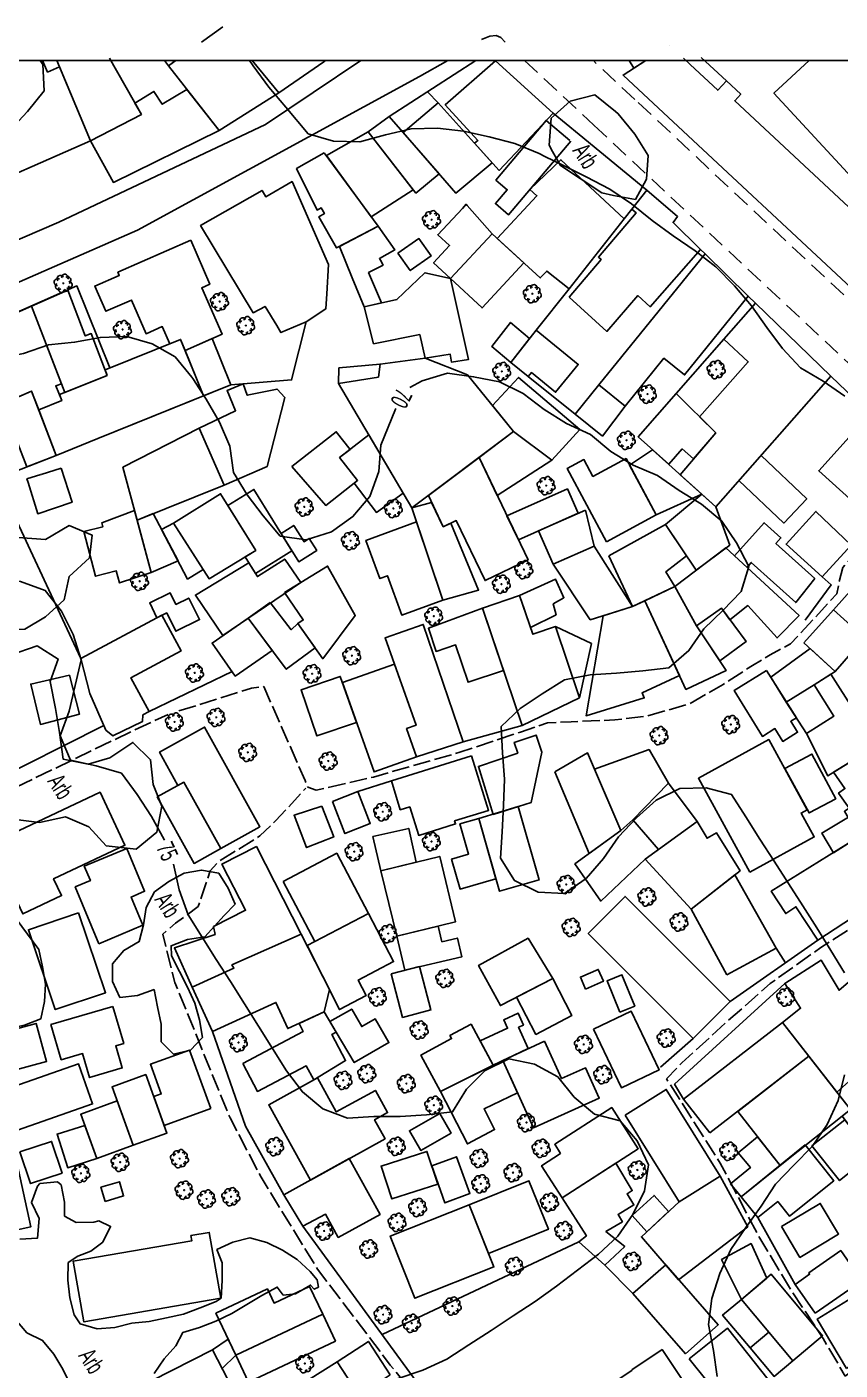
# Model space of a CAD drawing. Header units: millimetres. Extents: x 438774 to 440085, y 7202522 to 7203572.
# Drawn here: x 439236.1 to 439328.7, y 7203408 to 7203560.8 of the extents above; entities that cross this region are included whole.
import ezdxf

# ---------------------------------------------------------------- set-up
doc = ezdxf.new("R2010")
doc.units = ezdxf.units.MM
for name, pattern in [('00', [10, 0, -10]), ('12', [3, 2, -1]), ('17', [2.5, 2, -0.5])]:
    doc.linetypes.add(name, pattern=pattern)
for name, color, linetype in [('0505', 1, 'Continuous'), ('0506', 1, 'Continuous'), ('0611', 30, 'Continuous'), ('0623', 30, 'Continuous'), ('0707', 7, 'Continuous'), ('0801', 10, 'Continuous'), ('0803', 160, 'Continuous'), ('0835', 7, 'Continuous'), ('1005', 3, 'Continuous'), ('1006', 3, 'Continuous'), ('1007', 3, 'Continuous')]:
    doc.layers.add(name, color=color, linetype=linetype)
doc.styles.add('02', font='swissc.ttf')

# ---------------------------------------------------------------- blocks, each defined once
blk = doc.blocks.new('09')
for p, q in [((-0.04, 0.01), (0.04, 0.01)), ((-0.02, 0.03), (0.02, 0.03)), ((0, 0.05), (0, 0.05)), ((-0.04, -0.01), (0.04, -0.01)), ((-0.02, -0.03), (0.02, -0.03))]:
    blk.add_line(p, q)
for points in [[(-0.61, 0.39), (-0.76, 0.34), (-0.88, 0.27), (-0.97, 0.13), (-1, 0), (-0.96, -0.15), (-0.88, -0.26), (-0.83, -0.31), (-0.73, -0.36), (-0.58, -0.38)], [(-0.12, 0.67), (-0.2, 0.77), (-0.32, 0.84), (-0.46, 0.87), (-0.62, 0.83), (-0.74, 0.77), (-0.81, 0.63), (-0.83, 0.49), (-0.83, 0.42), (-0.79, 0.32), (-0.69, 0.22), (-0.62, 0.16)], [(-0.41, 0.6), (-0.39, 0.72), (-0.35, 0.82), (-0.3, 0.88), (-0.18, 0.96), (-0.03, 1), (0.1, 0.96), (0.24, 0.87), (0.31, 0.75), (0.36, 0.62), (0.37, 0.55)], [(0.11, 0.66), (0.19, 0.71), (0.31, 0.78), (0.42, 0.81), (0.49, 0.81), (0.63, 0.78), (0.76, 0.7), (0.82, 0.58), (0.84, 0.41), (0.81, 0.28), (0.75, 0.16), (0.69, 0.06)], [(0.67, -0.42), (0.8, -0.38), (0.91, -0.29), (0.99, -0.14), (1.01, -0.01), (0.95, 0.14), (0.86, 0.24), (0.8, 0.29), (0.7, 0.32), (0.56, 0.34)], [(-0.14, -0.69), (-0.19, -0.75), (-0.3, -0.83), (-0.4, -0.87), (-0.48, -0.87), (-0.61, -0.83), (-0.74, -0.75), (-0.8, -0.63), (-0.83, -0.47), (-0.79, -0.33), (-0.7, -0.18), (-0.64, -0.12)], [(-0.38, -0.63), (-0.34, -0.76), (-0.26, -0.88), (-0.13, -0.97), (0.01, -1.01), (0.15, -0.97), (0.27, -0.88), (0.32, -0.83), (0.36, -0.73), (0.38, -0.57)], [(0.15, -0.7), (0.32, -0.83), (0.46, -0.87), (0.62, -0.85), (0.74, -0.79), (0.83, -0.66), (0.86, -0.52), (0.86, -0.45), (0.83, -0.34), (0.74, -0.24), (0.67, -0.18)]]:
    blk.add_lwpolyline(points)
blk.add_lwpolyline([(0, -0.05), (-0.05, 0), (0, 0.05), (0.05, 0)], close=True)

msp = doc.modelspace()

# ---------------------------------------------------------------- linework, layer by layer
msp.add_lwpolyline([(440081.59, 7203556.96), (438782.49, 7203556.96), (438782.49, 7202523.15), (440081.59, 7202523.15)], close=True)
at = {"layer": '0505', "linetype": 'Continuous', "flags": 128}
for points, elevation in [([(439237.64, 7203556.96), (439237.92, 7203556.51), (439238.07, 7203553.51), (439236.18, 7203551.17), (439234.13, 7203548.99), (439231.91, 7203546.97), (439229.85, 7203544.79), (439228.19, 7203542.29), (439228.09, 7203539.29), (439226.44, 7203536.78), (439223.9, 7203535.18), (439221.32, 7203533.67), (439218.72, 7203532.16), (439215.95, 7203531.01), (439213.2, 7203529.82), (439210.55, 7203528.4), (439207.95, 7203526.91), (439205.36, 7203525.39), (439202.76, 7203523.9), (439200.09, 7203522.54), (439197.48, 7203521.05), (439195.57, 7203518.74)], 70), ([(439261.44, 7203556.96), (439261.88, 7203556.36), (439263.65, 7203553.94), (439265.59, 7203551.66), (439268.14, 7203548.62), (439271.03, 7203547.81), (439274.03, 7203547.71), (439276.92, 7203548.51), (439279.84, 7203549.21), (439282.84, 7203549.29), (439285.81, 7203548.92), (439288.75, 7203548.29), (439291.65, 7203547.55), (439294.42, 7203546.39), (439295.06, 7203546.07)], 65), ([(439295.06, 7203546.07), (439297.12, 7203545.07), (439299.79, 7203543.72), (439302.46, 7203542.35), (439304.95, 7203540.68), (439307.28, 7203538.77), (439309.69, 7203537.01), (439312.17, 7203535.31), (439314.54, 7203533.48), (439316.67, 7203531.35), (439318.6, 7203529.06), (439320.32, 7203526.61), (439322.11, 7203524.2), (439324.17, 7203522.02), (439326.75, 7203520.48), (439329.21, 7203518.77)], 65), ([(439196.72, 7203515.97), (439197.94, 7203513.22), (439201, 7203514.75), (439203.74, 7203515.97), (439206.54, 7203517.05), (439209.44, 7203517.81), (439212.42, 7203518.13), (439215.4, 7203518.52), (439218.31, 7203519.22), (439221.19, 7203520.06), (439224.01, 7203521.08), (439226.9, 7203521.91), (439229.82, 7203522.57), (439232.78, 7203523.06), (439235.72, 7203523.64), (439238.56, 7203524.61), (439241.55, 7203524.92), (439244.49, 7203525.47), (439247.5, 7203525.56), (439250.39, 7203524.75), (439252.99, 7203523.26), (439254.89, 7203520.95), (439255, 7203520.78)], 70), ([(439279.69, 7203519.78), (439281.11, 7203520.54), (439283.99, 7203521.39), (439286.96, 7203521), (439289.91, 7203520.4), (439292.59, 7203519.07), (439294.99, 7203517.28), (439297.55, 7203515.69), (439300.26, 7203514.41), (439302.57, 7203512.5), (439305.12, 7203510.93), (439307.88, 7203509.74), (439310.36, 7203508.05), (439312.91, 7203506.49), (439315.22, 7203504.57), (439316.9, 7203502.08), (439318.29, 7203499.42), (439317.41, 7203496.56), (439315.31, 7203494.41), (439313.16, 7203492.32), (439311.47, 7203489.84), (439309.19, 7203487.89), (439306.22, 7203487.52), (439303.23, 7203487.25), (439300.24, 7203487.07), (439297.29, 7203486.52), (439294.76, 7203484.91), (439292.26, 7203483.24), (439290.08, 7203481.19), (439290.26, 7203478.19), (439290.49, 7203475.21), (439290.36, 7203472.21), (439290.2, 7203469.22), (439290.02, 7203466.22), (439291.61, 7203463.67), (439294.31, 7203462.35), (439297.3, 7203462.19), (439299.77, 7203463.9), (439301.73, 7203466.17), (439303.44, 7203468.63), (439305.52, 7203470.8), (439307.75, 7203472.81), (439310.44, 7203474.13), (439313.44, 7203474.24), (439316.33, 7203473.45), (439317.95, 7203470.92), (439319.54, 7203468.38), (439321.17, 7203465.86), (439322.79, 7203463.33), (439324.42, 7203460.81), (439326.02, 7203458.28), (439327.61, 7203455.73), (439329.18, 7203453.18)], 70), ([(439255, 7203520.78), (439256.54, 7203518.44), (439258.05, 7203515.84), (439259.23, 7203513.08), (439259.63, 7203510.11), (439261.2, 7203507.55), (439263.01, 7203505.16), (439264.95, 7203502.87), (439267.92, 7203502.45), (439270.78, 7203503.35), (439273.23, 7203505.08), (439275.15, 7203507.38), (439276.19, 7203510.2), (439276.4, 7203513.2), (439278.06, 7203517.29)], 70), ([(439221.76, 7203499.79), (439223.52, 7203499.46), (439226.5, 7203499.1), (439229.43, 7203498.46), (439232.42, 7203498.15), (439235.38, 7203497.7), (439238.2, 7203496.69), (439240.07, 7203494.34), (439241.4, 7203491.66), (439242.29, 7203488.79), (439241.6, 7203485.87), (439240.94, 7203482.94), (439239.9, 7203480.13), (439241.07, 7203477.37), (439244, 7203476.73), (439246.88, 7203475.88), (439248.68, 7203473.48), (439250.29, 7203470.95), (439251.76, 7203468.35)], 75), ([(439252.81, 7203465.53), (439253.46, 7203462.6), (439254.47, 7203459.78), (439256.05, 7203457.23), (439257.65, 7203454.69), (439259.28, 7203452.17), (439260.88, 7203449.64), (439262.47, 7203447.09), (439264.08, 7203444.56), (439265.67, 7203442.01), (439267.48, 7203439.62), (439269.79, 7203437.7), (439272.6, 7203436.65), (439275.59, 7203436.83), (439278.6, 7203436.84), (439281.59, 7203437.03), (439284.57, 7203437.37), (439286.14, 7203439.94), (439288.26, 7203442.05), (439290.96, 7203443.37), (439293.9, 7203442.77), (439296.54, 7203441.35), (439298.42, 7203439.01), (439300.72, 7203437.09), (439303.63, 7203436.35), (439305.58, 7203434.06), (439306.85, 7203431.34), (439306.4, 7203428.38), (439305.08, 7203425.69), (439303.36, 7203423.23), (439301.18, 7203421.17), (439298.8, 7203419.34), (439296.41, 7203417.54), (439293.96, 7203415.79), (439291.46, 7203414.14), (439288.95, 7203412.49), (439286.43, 7203410.86), (439283.92, 7203409.22), (439281.2, 7203407.97), (439278.36, 7203407.01)], 75), ([(439329.19, 7203441.55), (439328.46, 7203438.63), (439327.19, 7203435.92), (439325.51, 7203433.43), (439323.41, 7203431.29), (439321.32, 7203429.13), (439319.7, 7203426.62), (439317.93, 7203424.18), (439316.25, 7203421.7), (439314.99, 7203418.98), (439314.07, 7203416.13), (439313.69, 7203413.15), (439314.27, 7203410.2), (439314.67, 7203407.23)], 70)]:
    msp.add_lwpolyline(points, dxfattribs=dict(at, elevation=elevation))
at = {"layer": '0505', "linetype": '00', "flags": 128}
for points, elevation in [([(439278.06, 7203517.29), (439279.69, 7203519.78)], 70), ([(439251.76, 7203468.35), (439252.81, 7203465.53)], 75)]:
    msp.add_lwpolyline(points, dxfattribs=dict(at, elevation=elevation))
at = {"layer": '0611', "linetype": 'Continuous', "flags": 128}
for points in [[(439287.85, 7203559.37), (439288.82, 7203559.74)], [(439002.28, 7203432.47), (439053.13, 7203455.49), (439106.41, 7203479.41), (439151.16, 7203499.45), (439201.35, 7203522.05), (439239.77, 7203538.57), (439263.28, 7203549.71), (439274.14, 7203556.96)], [(439248.69, 7203537.66), (439280.81, 7203555.14), (439284.01, 7203556.98)], [(439004.28, 7203429.3), (439042.23, 7203446.31), (439113.45, 7203478.19), (439182.47, 7203508.71), (439248.69, 7203537.66)]]:
    msp.add_lwpolyline(points, dxfattribs=at)
at = {"layer": '0611', "linetype": '12', "flags": 128}
for points in [[(439288.82, 7203559.74), (439289.54, 7203559.81), (439290.07, 7203559.6), (439290.68, 7203558.91)], [(439292.77, 7203556.96), (439300.65, 7203549.6)], [(439305.31, 7203552.55), (439300.59, 7203556.96)], [(439367.82, 7203497.17), (439335.4, 7203524.42), (439305.31, 7203552.55)], [(439300.65, 7203549.6), (439332.81, 7203519.57), (439385.74, 7203476.29), (439418.9, 7203449.53), (439419.33, 7203449.01), (439419.53, 7203448.31), (439419.43, 7203447.5), (439405.25, 7203431.26), (439403.64, 7203427.49), (439400.47, 7203422.97), (439397.16, 7203419.83), (439393.79, 7203417.46), (439389.21, 7203414.52), (439367.76, 7203405.37), (439361.74, 7203401.87), (439351.11, 7203395.7), (439347.83, 7203393.37), (439345.42, 7203391.28), (439343.17, 7203388.56), (439337.08, 7203380.24), (439332.12, 7203372.27), (439327.65, 7203367.25), (439322.46, 7203361.57), (439317.48, 7203356.5), (439308.89, 7203348.57), (439294.71, 7203333.8), (439288.14, 7203325.29), (439286.49, 7203321.81), (439284.59, 7203317.74), (439283.36, 7203313.67), (439282.7, 7203310.14), (439281.8, 7203302.92), (439281.13, 7203294.43), (439281.98, 7203283.9), (439280.61, 7203259.71), (439219.54, 7203257.85), (439207.06, 7203257.76), (439113.11, 7203256.92)]]:
    msp.add_lwpolyline(points, dxfattribs=at)
at = {"layer": '0623', "linetype": '17', "flags": 128}
for points in [[(439340.77, 7203512.72), (439328.97, 7203499.28), (439328.57, 7203497.68), (439328.31, 7203496.28), (439323.04, 7203490.62), (439320.73, 7203489.35), (439318.69, 7203488.14), (439315.35, 7203485.98), (439311.51, 7203483.77), (439306.71, 7203482.39), (439303.03, 7203481.95), (439298.05, 7203481.74), (439295.37, 7203481.61), (439292.29, 7203480.57), (439285.4, 7203478.27), (439275.57, 7203475.45), (439269.03, 7203473.95), (439268.09, 7203474.29), (439267.79, 7203475.04), (439263.09, 7203485.74), (439261.67, 7203485.56), (439253.02, 7203482.84)], [(439363.47, 7203493.43), (439353.15, 7203484.21), (439351.09, 7203480.33), (439349.53, 7203474.35), (439348.48, 7203470.86), (439348.5, 7203468.34), (439347.23, 7203466.07), (439344.73, 7203463.92), (439341.12, 7203460.44), (439339.23, 7203459.77), (439337.95, 7203461.43), (439336.15, 7203461.63), (439333.8, 7203460.74), (439326.49, 7203456.05), (439320.73, 7203451.97), (439315.9, 7203447.7), (439310.66, 7203442.93), (439308.93, 7203441.1), (439315.04, 7203431.52), (439319.39, 7203423.23), (439323.13, 7203417.03), (439326.75, 7203411.56), (439329.27, 7203407.28), (439337.04, 7203413.16), (439341.51, 7203417.09), (439346.19, 7203421), (439351.79, 7203423.76), (439360.09, 7203426.84), (439370.14, 7203429.64), (439377.01, 7203432.64), (439381.15, 7203434.13), (439388.51, 7203435.08), (439396.85, 7203435.13), (439405.13, 7203431.67)], [(439179.66, 7203473.21), (439181.61, 7203470.24), (439183.87, 7203466.59), (439185.3, 7203464.29), (439186.89, 7203461.83), (439187.8, 7203460.56), (439188.14, 7203460.16), (439192.42, 7203459.92), (439198.49, 7203461.32), (439206.52, 7203464.23), (439209.58, 7203464.28), (439212.58, 7203464.91), (439215.22, 7203465.61), (439230.96, 7203472.39), (439248.37, 7203480.81), (439252.18, 7203482.58)], [(439317.22, 7203356.54), (439298.6, 7203378.47), (439290.85, 7203390.07), (439285.07, 7203399.12), (439277.48, 7203408.55), (439269.19, 7203419.47), (439262.77, 7203429.93), (439259.25, 7203436.66), (439252.94, 7203452.09), (439251.58, 7203457.58), (439253.05, 7203458.82), (439255.61, 7203460.72), (439256.54, 7203463.4), (439256.97, 7203464.79), (439257.92, 7203465.83), (439262.65, 7203468.75), (439264.41, 7203470.46), (439267.86, 7203474.17)]]:
    msp.add_lwpolyline(points, dxfattribs=at)
at = {"layer": '0707', "linetype": 'Continuous', "flags": 128}
for points in [[(439277.35, 7203550.62), (439287.22, 7203556.96)], [(439289.42, 7203556.96), (439289.45, 7203556.93)], [(439303.97, 7203555.32), (439306.56, 7203556.96)], [(439347.65, 7203556.96), (439355.42, 7203549.32), (439332.74, 7203528.51), (439306.29, 7203553.15)], [(439306.29, 7203553.15), (439303.97, 7203555.32)], [(439282.92, 7203552.16), (439281.77, 7203553.39)], [(439296, 7203550.99), (439298.98, 7203548.54)], [(439298.98, 7203548.54), (439306.67, 7203542.22)], [(439304.97, 7203540.07), (439304.1, 7203538.97)], [(439312.77, 7203535.49), (439313.31, 7203534.96)], [(439221.35, 7203522.31), (439241.82, 7203531.32), (439245.54, 7203521.99)], [(439294.09, 7203526.29), (439297.82, 7203531)], [(439318.23, 7203530.17), (439319.06, 7203529.36)], [(439244.19, 7203513.95), (439259.34, 7203520.07), (439266.25, 7203520.63), (439267.9, 7203527.26)], [(439310.03, 7203519.08), (439315.46, 7203525.26)], [(439298.52, 7203516.72), (439293.17, 7203521.04)], [(439327.61, 7203521.05), (439332.1, 7203516.77)], [(439221.94, 7203505.19), (439239.46, 7203512.05), (439244.19, 7203513.95)], [(439242.26, 7203488.95), (439233.7, 7203507.34)], [(439326.63, 7203498.23), (439327.67, 7203497.31), (439324.7, 7203493.28)], [(439299.01, 7203484.48), (439300.38, 7203490.63), (439296.28, 7203492.57)], [(439259.47, 7203487.47), (439250.02, 7203482.89)], [(439244.88, 7203481.33), (439231.44, 7203474.55)], [(439292.47, 7203481.31), (439285.79, 7203479.47)], [(439277.6, 7203475.01), (439273.77, 7203473.79)], [(439316.16, 7203449.9), (439326.13, 7203456.89)], [(439322.47, 7203454.32), (439321.38, 7203455.99)], [(439310.87, 7203438.8), (439309.83, 7203440.5), (439322.38, 7203451.97)], [(439265.37, 7203427.91), (439261.01, 7203435.73), (439257.23, 7203446.49)], [(439311.97, 7203445.7), (439308.23, 7203442.43)], [(439319.3, 7203425.34), (439323.55, 7203417.71)], [(439267.54, 7203424.33), (439287.91, 7203396.48)], [(439298.95, 7203422.57), (439276.54, 7203412.01)], [(439305.09, 7203416.67), (439301.89, 7203419.91)]]:
    msp.add_lwpolyline(points, dxfattribs=at)
at = {"layer": '0801', "linetype": 'Continuous', "flags": 128}
for points in [[(439256.01, 7203559.07), (439258.42, 7203560.8)], [(439309.28, 7203558.69), (439309.28, 7203558.69)], [(439222.87, 7203556.96), (439226, 7203549.81), (439224.97, 7203549.37), (439228.49, 7203541.33), (439243.36, 7203547.83), (439239.83, 7203556.25), (439238.48, 7203555.65), (439237.91, 7203556.96)], [(439245.53, 7203557.24), (439249.15, 7203550.84), (439243.36, 7203547.83), (439239.53, 7203556.96)], [(439253.06, 7203556.96), (439252.23, 7203556.37), (439251.77, 7203556.96)], [(439261.75, 7203556.96), (439264.78, 7203553.29), (439258, 7203549.01), (439252.23, 7203556.37), (439253.05, 7203556.96)], [(439261.75, 7203556.96), (439264.78, 7203553.29), (439269.9, 7203556.81), (439270.1, 7203556.96)], [(439306.29, 7203553.15), (439303.97, 7203555.32), (439306.55, 7203556.96)], [(439306.56, 7203556.96), (439305.19, 7203556.09), (439304.65, 7203556.96)], [(439310.84, 7203557.23), (439310.84, 7203557.23), (439310.84, 7203557.23)], [(439310.84, 7203557.23), (439311.6, 7203556.51)], [(439311.6, 7203556.51), (439314.75, 7203553.59), (439315.76, 7203554.66), (439317.37, 7203553.15), (439316.68, 7203552.4), (439337.57, 7203532.94), (439332.74, 7203528.51)], [(439332.74, 7203528.51), (439306.29, 7203553.15)], [(439290.04, 7203542.91), (439289.5, 7203543.37), (439295.22, 7203550.16), (439297.92, 7203547.88)], [(439298.01, 7203547.79), (439290.94, 7203539.43), (439289.45, 7203540.69), (439290.8, 7203542.27), (439290.04, 7203542.91)], [(439264.55, 7203526.82), (439263.23, 7203529), (439261.87, 7203528.27), (439255.89, 7203538.2), (439262.88, 7203542.2), (439263.3, 7203541.47), (439266.31, 7203543.2), (439270.45, 7203533.75), (439270.24, 7203530.41)], [(439289.07, 7203537.24), (439284.35, 7203532.16), (439282.41, 7203533.96), (439284.22, 7203535.91), (439282.89, 7203537.14), (439285.68, 7203540.15)], [(439285.68, 7203540.15), (439286.11, 7203540.62), (439286.23, 7203540.49)], [(439286.23, 7203540.49), (439289.07, 7203537.24)], [(439273.15, 7203532.24), (439271.69, 7203535.82), (439276.09, 7203538.13), (439277.98, 7203535.42), (439276.25, 7203534.44), (439276.35, 7203534.26)], [(439276.35, 7203534.26), (439276.65, 7203533.69), (439275, 7203532.84), (439276.47, 7203529.39), (439274.49, 7203528.96), (439273.15, 7203532.24)], [(439270.24, 7203530.41), (439270.14, 7203528.72), (439267.9, 7203527.26), (439265.03, 7203526.02), (439264.55, 7203526.82)], [(439244.19, 7203513.95), (439239.46, 7203512.05), (439237.48, 7203517.22), (439240.09, 7203518.28), (439239.82, 7203518.96), (439245.25, 7203521.15), (439245.01, 7203521.78), (439253.62, 7203525.25), (439255.34, 7203520.99)], [(439258.23, 7203522.82), (439257.21, 7203525.33), (439254.12, 7203523.99)], [(439254.12, 7203523.99), (439255.34, 7203520.99)], [(439255.34, 7203520.99), (439256.21, 7203518.81), (439259.34, 7203520.07), (439258.23, 7203522.82)], [(439244.19, 7203513.95), (439256.21, 7203518.81), (439255.34, 7203520.99)], [(439240.03, 7203510.61), (439241.27, 7203506.72), (439237.36, 7203505.4), (439236.26, 7203508.95)], [(439237.73, 7203509.88), (439240.03, 7203510.61)], [(439236.26, 7203508.95), (439236.13, 7203509.36), (439237.72, 7203509.88)]]:
    msp.add_lwpolyline(points, dxfattribs=at)
for points in [[(439289.45, 7203556.93), (439296, 7203550.99), (439289.87, 7203544.46), (439287.06, 7203547.58), (439287.46, 7203547.89), (439283.74, 7203551.94), (439289.45, 7203556.93)], [(439258, 7203549.01), (439245.97, 7203543.1), (439243.36, 7203547.83), (439249.15, 7203550.84), (439248.42, 7203552.12), (439250.57, 7203553.45), (439251.53, 7203551.99), (439254.33, 7203553.69), (439258, 7203549.01)], [(439289.09, 7203545.33), (439282.92, 7203552.16), (439278.94, 7203548.78), (439284.95, 7203541.88), (439289.09, 7203545.33)], [(439274.97, 7203548.87), (439280.39, 7203541.89), (439283.04, 7203544.07), (439277.35, 7203550.62), (439274.97, 7203548.87)], [(439270.2, 7203546.16), (439275.3, 7203539.2), (439280.1, 7203542.26), (439274.97, 7203548.87), (439270.2, 7203546.16)], [(439269.97, 7203546.47), (439276.09, 7203538.13), (439271.37, 7203535.66), (439269.34, 7203539.18), (439269.99, 7203539.55), (439269.6, 7203540.22), (439269.14, 7203539.96), (439266.82, 7203544.67), (439269.97, 7203546.47)], [(439289.63, 7203536.72), (439294.17, 7203541.58), (439293.37, 7203542.3), (439296.9, 7203545.68), (439304.1, 7203538.97), (439297.82, 7203531), (439295.28, 7203533.02), (439294.54, 7203532.24), (439289.63, 7203536.72)], [(439297.82, 7203530.06), (439301.47, 7203534.35), (439301.17, 7203534.6), (439305.45, 7203539.65), (439304.97, 7203540.07), (439306.67, 7203542.22), (439310.18, 7203539.22), (439309.66, 7203538.53), (439312.77, 7203535.49), (439307.07, 7203528.95), (439305.66, 7203530.22), (439302.14, 7203526.16), (439297.82, 7203530.06)], [(439254.76, 7203536.54), (439256.94, 7203531.52), (439256.02, 7203531.11), (439258.33, 7203525.82), (439254.12, 7203523.99), (439253.62, 7203525.25), (439252.37, 7203524.75), (439251.53, 7203526.7), (439249.69, 7203525.89), (439248.03, 7203529.72), (439245.1, 7203528.45), (439243.85, 7203531.31), (439246.63, 7203532.53), (439246.47, 7203532.89), (439254.76, 7203536.54)], [(439278.35, 7203535.04), (439279.75, 7203533.07), (439282.12, 7203534.75), (439280.73, 7203536.72), (439278.35, 7203535.04)], [(439289.07, 7203537.24), (439284.35, 7203532.16), (439287.93, 7203528.83), (439292.68, 7203533.94), (439289.07, 7203537.24)], [(439313.31, 7203534.96), (439301.22, 7203520.06), (439304.22, 7203517.64), (439308.63, 7203523.09), (439310.97, 7203521.2), (439318.23, 7203530.17), (439313.31, 7203534.96)], [(439281.43, 7203523.09), (439284.3, 7203523.55), (439284.45, 7203522.64), (439286.38, 7203522.95), (439284.35, 7203532.16), (439281.42, 7203532.82), (439278.23, 7203529.78), (439274.49, 7203528.96), (439275.57, 7203524.74), (439280.83, 7203525.8), (439281.43, 7203523.09)], [(439236.65, 7203529.04), (439240.42, 7203519.2), (439245.25, 7203521.15), (439243.44, 7203525.9), (439242.76, 7203525.64), (439240.77, 7203530.86), (439236.65, 7203529.04)], [(439236.65, 7203529.04), (439240.04, 7203520.19), (439239.41, 7203519.95), (439240.09, 7203518.28), (439237.48, 7203517.22), (439236.66, 7203519.37), (439234.62, 7203518.47), (439233, 7203522.69), (439233.34, 7203522.82), (439231.8, 7203526.9), (439236.65, 7203529.04)], [(439319.06, 7203529.36), (439327.61, 7203521.05), (439314.52, 7203506.19), (439310.48, 7203509.85), (439314.52, 7203514.63), (439312.69, 7203516.45), (439318.22, 7203522.68), (439315.46, 7203525.26), (439319.06, 7203529.36)], [(439293.33, 7203525.33), (439291.19, 7203522.62), (439289.02, 7203524.45), (439291.17, 7203527.18), (439293.33, 7203525.33)], [(439291.19, 7203522.62), (439294.09, 7203526.29), (439298.88, 7203522.4), (439296.3, 7203519.23), (439293.54, 7203521.47), (439293.17, 7203521.04), (439291.19, 7203522.62)], [(439271.57, 7203520.24), (439279.93, 7203506.07), (439291.52, 7203514.76), (439286.26, 7203521.2), (439281.43, 7203523.09), (439276.32, 7203522.43), (439276.12, 7203520.96), (439271.57, 7203520.24)], [(439295.87, 7203511.49), (439291.52, 7203514.76), (439289.1, 7203517.72), (439292.09, 7203520.92), (439299.07, 7203514.98), (439295.87, 7203511.49)], [(439233.33, 7203517.9), (439236.66, 7203519.37), (439239.46, 7203512.05), (439236.1, 7203510.74), (439233.33, 7203517.9)], [(439255.74, 7203515.16), (439258.56, 7203508.66), (439263.48, 7203510.79), (439265.46, 7203518.65), (439264.59, 7203519.59), (439261.2, 7203518.89), (439260.73, 7203520.18), (439258.91, 7203519.42), (439259.88, 7203517.13), (439255.74, 7203515.16)], [(439314.52, 7203514.63), (439310.03, 7203519.08), (439305.71, 7203514.16), (439309.17, 7203511.04), (439310.71, 7203512.79), (439311.99, 7203511.64), (439314.52, 7203514.63)], [(439338.38, 7203511.09), (439332.1, 7203516.77), (439326.25, 7203510.3), (439332.5, 7203504.65), (439338.38, 7203511.09)], [(439248.66, 7203504.69), (439258.56, 7203508.66), (439255.74, 7203515.16), (439247.05, 7203510.7), (439248.66, 7203504.69)], [(439266.28, 7203510.79), (439271.33, 7203514.74), (439272.91, 7203512.72), (439271.71, 7203511.79), (439273.75, 7203509.19), (439270.13, 7203506.36), (439266.28, 7203510.79)], [(439291.52, 7203514.76), (439287.58, 7203511.8), (439289.65, 7203507.48), (439295.87, 7203511.49), (439291.52, 7203514.76)], [(439271.71, 7203511.79), (439275.03, 7203514.39), (439278.94, 7203507.75), (439275.9, 7203505.56), (439273.38, 7203508.9), (439273.75, 7203509.19), (439271.71, 7203511.79)], [(439287.58, 7203511.8), (439293.16, 7203500.16), (439288.26, 7203497.8), (439284.98, 7203504.63), (439283.51, 7203503.93), (439281.81, 7203507.48), (439287.58, 7203511.8)], [(439302.07, 7203502.22), (439297.6, 7203510.54), (439299.51, 7203511.57), (439300.55, 7203509.65), (439304.31, 7203511.69), (439307.75, 7203505.29), (439302.07, 7203502.22)], [(439312.94, 7203507.63), (439307.34, 7203512.69), (439304.71, 7203510.93), (439307.75, 7203505.29), (439312.94, 7203507.63)], [(439319.68, 7203512.04), (439324.88, 7203507.1), (439322.27, 7203504.34), (439317.15, 7203509.18), (439319.68, 7203512.04)], [(439252.79, 7203504.35), (439258.17, 7203507.69), (439262.17, 7203501.23), (439256.85, 7203498.01), (439252.79, 7203504.35)], [(439258.99, 7203506.36), (439262.17, 7203501.23), (439260.96, 7203500.5), (439262.14, 7203498.6), (439266.29, 7203501.17), (439261.95, 7203508.18), (439258.99, 7203506.36)], [(439298.87, 7203505.47), (439292.07, 7203502.44), (439290.76, 7203505.16), (439297.63, 7203508.23), (439298.87, 7203505.47)], [(439312.94, 7203507.63), (439314.52, 7203506.19), (439316.11, 7203501.84), (439312.31, 7203498.98), (439308.8, 7203504.2), (439312.94, 7203507.63)], [(439250.25, 7203498.74), (439248.37, 7203505.78), (439244.65, 7203504.39), (439244.77, 7203503.93), (439242.61, 7203503.37), (439243.94, 7203498.3), (439246.29, 7203498.91), (439246.65, 7203497.54), (439250.25, 7203498.74)], [(439283.47, 7203495.58), (439279.93, 7203506.07), (439282.18, 7203506.69), (439283.51, 7203503.93), (439284.36, 7203504.34), (439287.52, 7203496.72), (439283.47, 7203495.58)], [(439299.69, 7203505.83), (439294.36, 7203503.47), (439296.03, 7203499.66), (439300.69, 7203501.72), (439299.69, 7203505.83)], [(439329.93, 7203501.84), (439326.63, 7203498.23), (439322.53, 7203501.96), (439325.92, 7203505.67), (439329.93, 7203501.84)], [(439250.48, 7203505.42), (439248.66, 7203504.69), (439250.25, 7203498.74), (439253.32, 7203500.03), (439250.48, 7203505.42)], [(439252.79, 7203504.35), (439251.44, 7203503.6), (439254.41, 7203497.97), (439256.17, 7203499.07), (439252.79, 7203504.35)], [(439265.06, 7203503.17), (439267.06, 7203499.95), (439269.11, 7203501.24), (439268.26, 7203502.59), (439267.66, 7203502.22), (439266.49, 7203504.08), (439265.06, 7203503.17)], [(439280.47, 7203504.48), (439283.47, 7203495.58), (439278.79, 7203493.88), (439277.16, 7203498.35), (439276.3, 7203498.03), (439274.71, 7203502.38), (439280.47, 7203504.48)], [(439302.36, 7203500.61), (439308.8, 7203504.2), (439311.21, 7203500.61), (439308.83, 7203498.79), (439309.86, 7203497.13), (439305.05, 7203494.85), (439302.36, 7203500.61)], [(439325.8, 7203498.02), (439321.37, 7203502.02), (439321.94, 7203502.65), (439320.02, 7203504.38), (439316.64, 7203500.63), (439318.08, 7203499.3), (439318.57, 7203499.86), (439323.63, 7203495.3), (439325.8, 7203498.02)], [(439300.69, 7203501.72), (439296.03, 7203499.66), (439300.24, 7203493.34), (439305.05, 7203494.85), (439300.69, 7203501.72)], [(439315.67, 7203501.52), (439324.01, 7203493.84), (439321.5, 7203491.27), (439318.16, 7203494.95), (439316.14, 7203493.35), (439315.18, 7203494.66), (439312.32, 7203492.65), (439309.86, 7203497.13), (439315.67, 7203501.52)], [(439267.31, 7203497.59), (439258.42, 7203491.54), (439255.29, 7203496.15), (439261.38, 7203499.83), (439262.35, 7203498.25), (439265.47, 7203500.25), (439267.31, 7203497.59)], [(439265.45, 7203496.43), (439270.34, 7203499.46), (439273.5, 7203493.83), (439269.8, 7203488.91), (439266.94, 7203492.92), (439267.57, 7203493.32), (439265.45, 7203496.43)], [(439292.75, 7203494.49), (439293.42, 7203492.48), (439296.34, 7203493.91), (439296.02, 7203495.16), (439297.24, 7203495.84), (439296.28, 7203497.97), (439292.2, 7203496.1), (439292.75, 7203494.49)], [(439250.91, 7203493.56), (439252.03, 7203494.13), (439253.07, 7203492.03), (439255.77, 7203493.36), (439254.55, 7203495.81), (439253.08, 7203495.09), (439252.42, 7203496.42), (439250.11, 7203495.28), (439250.91, 7203493.56)], [(439306.45, 7203495.51), (439311.12, 7203485.41), (439315.7, 7203487.57), (439312.32, 7203492.65), (439309.86, 7203497.13), (439306.45, 7203495.51)], [(439331.47, 7203491.27), (439333.97, 7203494.11), (439330.41, 7203497.28), (439327.92, 7203494.46), (439331.47, 7203491.27)], [(439263.82, 7203495.3), (439266.2, 7203492.2), (439266.94, 7203492.92), (439268.92, 7203490.14), (439265.63, 7203487.71), (439261.29, 7203493.53), (439263.82, 7203495.3)], [(439292.47, 7203481.31), (439287.97, 7203494.67), (439292.2, 7203496.1), (439293.69, 7203491.7), (439296.28, 7203492.57), (439299.01, 7203484.48), (439292.47, 7203481.31)], [(439306.45, 7203495.51), (439310.38, 7203487), (439306.13, 7203485.03), (439306.39, 7203484.46), (439299.77, 7203482.42), (439301.69, 7203493.8), (439305.05, 7203494.85), (439306.45, 7203495.51)], [(439242.26, 7203488.95), (439251.49, 7203493.86), (439253.67, 7203489.79), (439247.95, 7203486.74), (439250.02, 7203482.89), (439249.31, 7203482.52), (439249.27, 7203481.76), (439245.89, 7203480.12), (439245.12, 7203480.79), (439243.28, 7203484.94), (439242.26, 7203488.95)], [(439261.29, 7203493.53), (439257.2, 7203490.69), (439259.84, 7203486.93), (439264.02, 7203489.86), (439261.29, 7203493.53)], [(439290.36, 7203487.58), (439287.97, 7203494.67), (439281.81, 7203492.38), (439282.69, 7203489.75), (439284.92, 7203490.49), (439286.34, 7203486.24), (439290.36, 7203487.58)], [(439312.32, 7203492.65), (439314.97, 7203488.66), (439317.97, 7203490.86), (439315.18, 7203494.66), (439312.32, 7203492.65)], [(439324.54, 7203490.71), (439328.12, 7203487.47), (439331.47, 7203491.27), (439327.92, 7203494.46), (439324.54, 7203490.71)], [(439280.47, 7203477.76), (439279.33, 7203480.96), (439280.41, 7203481.34), (439276.88, 7203491.27), (439281.24, 7203492.82), (439285.79, 7203479.47), (439280.47, 7203477.76)], [(439328.12, 7203487.47), (439325.73, 7203485.95), (439322.55, 7203483.96), (439320.78, 7203486.8), (439325.27, 7203490.06), (439328.12, 7203487.47)], [(439272.03, 7203486.2), (439275.63, 7203476.04), (439280.47, 7203477.76), (439279.33, 7203480.96), (439280.41, 7203481.34), (439277.94, 7203488.3), (439272.03, 7203486.2)], [(439320.3, 7203487.57), (439323.7, 7203482.19), (439323.06, 7203481.8), (439323.83, 7203480.55), (439322.15, 7203479.51), (439321.26, 7203480.96), (439319.84, 7203480.08), (439316.6, 7203485.28), (439320.3, 7203487.57)], [(439240.97, 7203487.03), (439242.1, 7203482.61), (439237.66, 7203481.43), (439236.55, 7203486.02), (439240.97, 7203487.03)], [(439273.63, 7203481.66), (439271.78, 7203486.9), (439267.32, 7203485.39), (439269.11, 7203480.12), (439273.63, 7203481.66)], [(439322.55, 7203483.96), (439324.84, 7203480.42), (439327.97, 7203482.39), (439325.73, 7203485.95), (439322.55, 7203483.96)], [(439325.73, 7203485.95), (439327.97, 7203482.39), (439324.84, 7203480.42), (439327.28, 7203475.58), (439332.8, 7203479), (439327.63, 7203487.16), (439325.73, 7203485.95)], [(439258.18, 7203467.31), (439253.99, 7203474.86), (439253.31, 7203474.49), (439251.22, 7203478.28), (439256.35, 7203481.13), (439262.65, 7203469.79), (439258.18, 7203467.31)], [(439289.18, 7203471.2), (439293.5, 7203472.55), (439294.73, 7203478.28), (439294.08, 7203480.22), (439291.59, 7203479.38), (439291.99, 7203478.17), (439287.51, 7203476.65), (439289.18, 7203471.2)], [(439318.41, 7203464.61), (439312.54, 7203475.31), (439320.56, 7203479.71), (439324.94, 7203471.73), (439324.24, 7203471.35), (439325.74, 7203468.64), (439318.41, 7203464.61)], [(439296.22, 7203476.04), (439300.13, 7203466.75), (439303.73, 7203469.38), (439299.92, 7203478.21), (439296.22, 7203476.04)], [(439303.73, 7203469.38), (439305.08, 7203470.57), (439309.15, 7203474.77), (439306.94, 7203478.58), (439300.73, 7203476.34), (439303.73, 7203469.38)], [(439322.37, 7203476.41), (439325.15, 7203471.36), (439328.18, 7203472.98), (439325.46, 7203478.07), (439322.37, 7203476.41)], [(439330.89, 7203472.25), (439335.11, 7203475.21), (439332.8, 7203479), (439327.94, 7203476), (439329.23, 7203474.14), (439328.5, 7203473.63), (439329.7, 7203471.92), (439329.17, 7203471.55), (439329.94, 7203470.25), (439331.69, 7203471.16), (439330.89, 7203472.25)], [(439286.74, 7203477.85), (439277.6, 7203475.01), (439278.62, 7203471.72), (439279.69, 7203472.05), (439280.71, 7203468.8), (439284.91, 7203470.11), (439284.8, 7203470.46), (439288.66, 7203471.66), (439286.74, 7203477.85)], [(439233.02, 7203468.35), (439244.45, 7203473.71), (439247.28, 7203467.68), (439239.16, 7203463.88), (439240.06, 7203461.96), (439235.64, 7203459.88), (439233.45, 7203464.55), (439234.56, 7203465.06), (439233.02, 7203468.35)], [(439253.99, 7203474.86), (439258.18, 7203467.31), (439255.14, 7203465.62), (439250.95, 7203473.18), (439253.99, 7203474.86)], [(439270.9, 7203472.66), (439273.77, 7203473.79), (439275.2, 7203470.15), (439272.32, 7203469.02), (439270.9, 7203472.66)], [(439312.42, 7203470.4), (439308.02, 7203467.22), (439305.08, 7203470.57), (439309.15, 7203474.77), (439312.42, 7203470.4)], [(439269.67, 7203472.15), (439271.04, 7203468.63), (439267.96, 7203467.42), (439266.52, 7203471.11), (439269.67, 7203472.15)], [(439287.55, 7203470.73), (439289.9, 7203462.46), (439294.42, 7203463.74), (439292.05, 7203472.09), (439287.55, 7203470.73)], [(439287.55, 7203470.73), (439289.5, 7203463.85), (439285.42, 7203462.7), (439284.45, 7203466.12), (439286.39, 7203466.67), (439285.41, 7203470.13), (439287.55, 7203470.73)], [(439308.02, 7203467.22), (439305.08, 7203470.57), (439303.73, 7203469.38), (439298.5, 7203465.57), (439301.43, 7203461.33), (439306.48, 7203466.1), (439308.02, 7203467.22)], [(439312.42, 7203470.4), (439313.54, 7203468.48), (439314.61, 7203469.1), (439317.3, 7203464.78), (439311.71, 7203460.43), (439306.48, 7203466.1), (439312.42, 7203470.4)], [(439330.75, 7203468.59), (439327.92, 7203466.84), (439326.58, 7203469.07), (439329.62, 7203470.9), (439330.75, 7203468.59)], [(439276.4, 7203464.78), (439280.44, 7203465.77), (439279.58, 7203469.61), (439275.51, 7203468.68), (439276.4, 7203464.78)], [(439244.32, 7203456.49), (439241.63, 7203462.94), (439243.34, 7203463.66), (439242.65, 7203465.3), (439247.48, 7203467.33), (439249.52, 7203462.45), (439247.97, 7203461.8), (439249.33, 7203458.58), (439244.32, 7203456.49)], [(439254.93, 7203451.55), (439259.69, 7203453.72), (439259.45, 7203454.07), (439267.35, 7203457.58), (439262.24, 7203467.54), (439258.31, 7203465.54), (439261, 7203460.3), (439257.36, 7203458.43), (439257.53, 7203457.54), (439252.9, 7203456), (439254.93, 7203451.55)], [(439326.13, 7203456.89), (439335.12, 7203462.77), (439330.75, 7203468.59), (439320.83, 7203462.46), (439322.48, 7203459.92), (439323.65, 7203460.69), (439326.13, 7203456.89)], [(439265.29, 7203463.57), (439268.89, 7203456.73), (439274.99, 7203459.92), (439271.38, 7203466.77), (439265.29, 7203463.57)], [(439276.4, 7203464.78), (439278.22, 7203457.35), (439284.92, 7203458.98), (439283.1, 7203466.42), (439276.4, 7203464.78)], [(439315.78, 7203452.94), (439311.71, 7203460.43), (439316.7, 7203464.32), (439321.38, 7203455.99), (439315.78, 7203452.94)], [(439311.97, 7203445.7), (439300.01, 7203457.66), (439304.2, 7203461.86), (439316.16, 7203449.9), (439311.97, 7203445.7)], [(439242, 7203460), (439245.07, 7203450.91), (439239.35, 7203448.99), (439236.29, 7203458.08), (439242, 7203460)], [(439274.99, 7203459.92), (439268.02, 7203456.27), (439271.69, 7203449), (439274.75, 7203450.6), (439273.83, 7203452.35), (439277.85, 7203454.45), (439274.99, 7203459.92)], [(439278.22, 7203457.35), (439282.94, 7203458.5), (439283.36, 7203456.71), (439285.12, 7203457.13), (439285.63, 7203455), (439279.13, 7203453.49), (439278.22, 7203457.35)], [(439267.35, 7203457.58), (439259.45, 7203454.07), (439259.69, 7203453.72), (439254.93, 7203451.55), (439257.23, 7203446.49), (439264.46, 7203449.8), (439265.81, 7203446.83), (439269.97, 7203448.72), (439270.55, 7203451.26), (439267.35, 7203457.58)], [(439295.97, 7203452.54), (439290.02, 7203449.45), (439287.53, 7203454.01), (439293.16, 7203457.1), (439295.97, 7203452.54)], [(439277.56, 7203453.07), (439278.88, 7203448.1), (439282.11, 7203448.96), (439280.8, 7203453.88), (439277.56, 7203453.07)], [(439299.7, 7203451.33), (439301.73, 7203452.21), (439301.15, 7203453.57), (439299.11, 7203452.69), (439299.7, 7203451.33)], [(439336.09, 7203447.19), (439330.95, 7203441.94), (439328.29, 7203439.6), (439322.13, 7203447.52), (439324.17, 7203449.15), (439322.38, 7203451.97), (439326.52, 7203454.61), (439328.55, 7203451.2), (439331.16, 7203453.39), (439336.09, 7203447.19)], [(439291.84, 7203450.4), (439295.97, 7203452.54), (439298.16, 7203448.32), (439294.05, 7203446.17), (439291.84, 7203450.4)], [(439303.62, 7203448.7), (439302.16, 7203452.25), (439303.85, 7203452.95), (439305.31, 7203449.39), (439303.62, 7203448.7)], [(439245.91, 7203449.36), (439247.14, 7203445.14), (439246.24, 7203444.88), (439246.98, 7203442.35), (439243.26, 7203441.25), (439242.45, 7203443.99), (439240.03, 7203443.28), (439238.86, 7203447.29), (439245.91, 7203449.36)], [(439270.6, 7203447.63), (439273.37, 7203442.97), (439277.32, 7203445.24), (439275.77, 7203447.93), (439274.23, 7203447.05), (439273.09, 7203449.05), (439270.6, 7203447.63)], [(439260.68, 7203442.87), (439267.57, 7203446.5), (439267.09, 7203447.42), (439269.97, 7203448.72), (439271.32, 7203446.42), (439270.83, 7203446.16), (439272.4, 7203443.19), (439268.78, 7203440.98), (439267.9, 7203442.61), (439262.35, 7203439.68), (439260.68, 7203442.87)], [(439293.18, 7203444.56), (439289.17, 7203442.68), (439287.69, 7203445.43), (439290.83, 7203446.86), (439290.39, 7203447.83), (439292.04, 7203448.57), (439292.64, 7203447.23), (439292.09, 7203446.98), (439293.18, 7203444.56)], [(439300.62, 7203446.78), (439303.78, 7203440.1), (439308.08, 7203442.12), (439304.91, 7203448.81), (439300.62, 7203446.78)], [(439313.85, 7203434.95), (439325.12, 7203443.68), (439322.13, 7203447.52), (439310.87, 7203438.8), (439313.85, 7203434.95)], [(439234.3, 7203441.98), (439233.12, 7203446.29), (439237.17, 7203447.41), (439238.36, 7203443.09), (439234.3, 7203441.98)], [(439289.17, 7203442.68), (439283.2, 7203439.67), (439280.97, 7203443.81), (439284.46, 7203445.69), (439284.26, 7203446.04), (439286.67, 7203447.33), (439289.17, 7203442.68)], [(439257.05, 7203437.75), (439251.75, 7203435.81), (439250.57, 7203439.09), (439251.41, 7203439.39), (439250.18, 7203442.77), (439254.62, 7203444.39), (439257.05, 7203437.75)], [(439295.02, 7203445.39), (439296.95, 7203441.14), (439299.69, 7203442.37), (439301.26, 7203438.92), (439293.76, 7203435.52), (439290.27, 7203443.19), (439295.02, 7203445.39)], [(439290.27, 7203443.19), (439283.2, 7203439.67), (439286.26, 7203433.7), (439289.35, 7203435.33), (439288.16, 7203437.71), (439291.94, 7203439.53), (439290.27, 7203443.19)], [(439325.12, 7203443.68), (439317.02, 7203437.41), (439321.84, 7203431.27), (439329.85, 7203437.62), (439325.12, 7203443.68)], [(439234.5, 7203440.19), (439242.01, 7203442.81), (439243.6, 7203438.26), (439235.04, 7203435.27), (439234.5, 7203440.19)], [(439248.21, 7203433.55), (439245.81, 7203440.22), (439249.65, 7203441.6), (439252.06, 7203434.94), (439248.21, 7203433.55)], [(439328.29, 7203439.6), (439330.95, 7203441.94), (439334.99, 7203437.34), (439333.83, 7203436.32), (439335.3, 7203434.65), (439332.48, 7203432.16), (439328.9, 7203436.87), (439329.85, 7203437.62), (439328.29, 7203439.6)], [(439268.38, 7203429.57), (439276.88, 7203434.3), (439275.7, 7203436.45), (439277.17, 7203437.27), (439275.78, 7203439.8), (439271.33, 7203437.35), (439269.19, 7203441.23), (439263.65, 7203438.16), (439268.38, 7203429.57)], [(439304.2, 7203436.99), (439310.36, 7203427.12), (439315.04, 7203430.05), (439308.88, 7203439.91), (439304.2, 7203436.99)], [(439244.08, 7203432.03), (439248.21, 7203433.55), (439246.4, 7203438.59), (439242.24, 7203437.08), (439244.08, 7203432.03)], [(439283.1, 7203437.18), (439279.66, 7203435.2), (439280.95, 7203432.97), (439284.39, 7203434.94), (439283.1, 7203437.18)], [(439297.04, 7203427.59), (439305.7, 7203433.15), (439302.69, 7203437.84), (439296.19, 7203433.66), (439296.85, 7203432.63), (439294.69, 7203431.23), (439297.04, 7203427.59)], [(439242.7, 7203435.81), (439244.08, 7203432.03), (439240.77, 7203430.99), (439239.55, 7203434.82), (439242.7, 7203435.81)], [(439329.22, 7203436.46), (439332.27, 7203432.45), (439328.62, 7203429.53), (439325.47, 7203433.48), (439329.22, 7203436.46)], [(439235.33, 7203432.8), (439238.93, 7203434), (439240.13, 7203430.39), (439236.53, 7203429.2), (439235.33, 7203432.8)], [(439321.84, 7203431.27), (439317.42, 7203427.69), (439316.21, 7203429.16), (439318.46, 7203431.02), (439317.08, 7203432.69), (439319.29, 7203434.51), (439321.84, 7203431.27)], [(439234.7, 7203432.81), (439236.55, 7203424.27), (439230.45, 7203422.94), (439228.61, 7203431.48), (439234.7, 7203432.81)], [(439282.9, 7203429.14), (439281.65, 7203432.85), (439276.44, 7203431.19), (439277.65, 7203427.45), (439282.9, 7203429.14)], [(439282.21, 7203431.2), (439283.7, 7203426.99), (439286.55, 7203428.05), (439285, 7203432.24), (439282.21, 7203431.2)], [(439319.3, 7203425.34), (439317.42, 7203427.69), (439324.71, 7203433.59), (439327.95, 7203429.52), (439322.93, 7203425.48), (439321.58, 7203427.15), (439319.3, 7203425.34)], [(439265.37, 7203427.91), (439272.81, 7203432.04), (439276.32, 7203425.69), (439271.56, 7203423.06), (439270.09, 7203425.73), (439267.54, 7203424.33), (439265.37, 7203427.91)], [(439301.89, 7203419.91), (439298.95, 7203422.57), (439299.81, 7203423.25), (439297.04, 7203427.59), (439303.15, 7203431.51), (439305.01, 7203428.39), (439304.43, 7203428.04), (439305.2, 7203426.76), (439303.4, 7203425.69), (439303.9, 7203424.86), (439302.03, 7203423.74), (439304.17, 7203422.02), (439301.89, 7203419.91)], [(439245.03, 7203427.16), (439247.13, 7203427.8), (439246.64, 7203429.4), (439244.55, 7203428.77), (439245.03, 7203427.16)], [(439286.45, 7203426.79), (439288.66, 7203421.25), (439295.47, 7203423.99), (439293.25, 7203429.52), (439286.45, 7203426.79)], [(439310.36, 7203427.12), (439306.06, 7203423.14), (439310.3, 7203418.26), (439318.17, 7203424.29), (439315.04, 7203430.05), (439310.36, 7203427.12)], [(439306.69, 7203423.72), (439309.16, 7203426.01), (439307.5, 7203427.85), (439305.01, 7203425.57), (439306.69, 7203423.72)], [(439286.45, 7203426.79), (439289.27, 7203419.71), (439280.29, 7203416.14), (439277.47, 7203423.22), (439286.45, 7203426.79)], [(439322.01, 7203424.31), (439324.11, 7203420.8), (439328.51, 7203423.44), (439326.41, 7203426.94), (439322.01, 7203424.31)], [(439241.4, 7203420.35), (439254.88, 7203422.68), (439254.78, 7203423.27), (439256.88, 7203423.64), (439258.18, 7203416.14), (439242.6, 7203413.46), (439241.4, 7203420.35)], [(439317.44, 7203416.02), (439315.18, 7203420.54), (439318.55, 7203422.36), (439320.33, 7203418.45), (439317.44, 7203416.02)], [(439325.83, 7203414.44), (439331.14, 7203418.14), (439328.75, 7203421.58), (439325.1, 7203419.03), (439325.21, 7203418.87), (439323.55, 7203417.71), (439325.83, 7203414.44)], [(439305.09, 7203416.67), (439311.09, 7203409.84), (439314.81, 7203413.13), (439308.83, 7203419.95), (439305.09, 7203416.67)], [(439323.3, 7203409.04), (439317.44, 7203416.02), (439320.84, 7203418.88), (439326.69, 7203411.89), (439323.3, 7203409.04)], [(439259.9, 7203409.66), (439269.8, 7203414.32), (439268.3, 7203417.49), (439264.26, 7203415.59), (439263.5, 7203417.2), (439257.64, 7203414.45), (439259.9, 7203409.66)], [(439329.4, 7203408.17), (439326.08, 7203413.78), (439331.49, 7203417.1), (439333.21, 7203414.28), (439334.82, 7203415.13), (439336.09, 7203412.95), (439329.4, 7203408.17)], [(439318.44, 7203410.5), (439315.3, 7203414.23), (439317.44, 7203416.02), (439320.57, 7203412.29), (439318.44, 7203410.5)], [(439259.9, 7203409.66), (439269.8, 7203414.32), (439271.24, 7203411.27), (439261.33, 7203406.61), (439259.9, 7203409.66)], [(439311.51, 7203409.27), (439317.53, 7203401.75), (439318.47, 7203402.63), (439317.28, 7203404.37), (439320.48, 7203406.91), (439315.86, 7203412.73), (439311.51, 7203409.27)], [(439318.44, 7203410.5), (439320.57, 7203412.29), (439323.3, 7203409.04), (439321.16, 7203407.26), (439318.44, 7203410.5)], [(439259.9, 7203409.66), (439259.04, 7203411.48), (439257.26, 7203410.29), (439258.35, 7203408.16), (439259.9, 7203409.66)], [(439277.47, 7203407.42), (439273.92, 7203405.09), (439271.45, 7203408.93), (439274.99, 7203411.23), (439277.47, 7203407.42)], [(439252.63, 7203402.19), (439259.58, 7203405.73), (439257.26, 7203410.29), (439250.31, 7203406.76), (439252.63, 7203402.19)], [(439305.01, 7203407.97), (439287.91, 7203396.48), (439295.12, 7203385.74), (439312.02, 7203397.07), (439311.12, 7203398.41), (439314.76, 7203400.85), (439308.42, 7203410.31), (439304.98, 7203408), (439305.01, 7203407.97)], [(439271.45, 7203408.93), (439274.54, 7203404.13), (439271.2, 7203402.03), (439268.16, 7203406.86), (439271.45, 7203408.93)]]:
    msp.add_lwpolyline(points, close=True, dxfattribs=at)
at = {"layer": '0803', "linetype": 'Continuous', "flags": 128}
for points in [[(439310.84, 7203557.23), (439311.6, 7203556.51)], [(439310.84, 7203557.23), (439310.84, 7203557.23)], [(439311.6, 7203556.51), (439314.75, 7203553.59), (439315.76, 7203554.66), (439312.85, 7203557.31)]]:
    msp.add_lwpolyline(points, dxfattribs=at)
for points in [[(439276.12, 7203520.96), (439271.57, 7203520.24), (439271.63, 7203522), (439276.32, 7203522.43), (439276.12, 7203520.96)], [(439301.22, 7203520.06), (439304.22, 7203517.64), (439301.62, 7203514.24), (439298.52, 7203516.72), (439301.22, 7203520.06)]]:
    msp.add_lwpolyline(points, close=True, dxfattribs=at)
at = {"layer": '0835', "linetype": 'Continuous', "flags": 128}
msp.add_lwpolyline([(439340.16, 7203556.96), (439348.87, 7203548), (439336.55, 7203536.6), (439321.14, 7203553.24), (439325.16, 7203556.96)], dxfattribs=at)
at = {"layer": '1005'}
for points in [[(439295.95, 7203546.64), (439295.56, 7203547.33), (439295.8, 7203550.4), (439297.96, 7203552.35), (439300.76, 7203553.05), (439303.12, 7203551.16)], [(439303.12, 7203551.16), (439303.43, 7203550.91), (439305.32, 7203548.61), (439306.84, 7203546.15), (439306.64, 7203543.46), (439305.37, 7203541.17), (439302.87, 7203541.63), (439301.55, 7203541.92), (439299.09, 7203543.54), (439296.86, 7203545.01), (439295.95, 7203546.64)], [(439234.23, 7203489.32), (439237.3, 7203490.36), (439239.69, 7203488.87), (439238.78, 7203486.33), (439239.39, 7203483.26), (439239.84, 7203480.53), (439240.26, 7203477.47), (439243.11, 7203476.91), (439245.57, 7203477.62), (439248.19, 7203479.39), (439250.2, 7203477.41), (439250.5, 7203474.59), (439251.47, 7203472.14), (439250.89, 7203469.17), (439248.56, 7203467.23), (439245.14, 7203467.64), (439243.17, 7203469.79), (439240.5, 7203470.91), (439237.54, 7203470.26), (439234.51, 7203470.67)], [(439235.33, 7203422.86), (439237.32, 7203422.97), (439237.5, 7203425.22), (439236.63, 7203427.03), (439237.34, 7203428.9), (439237.6, 7203429.19), (439239.59, 7203429.38), (439240.03, 7203429.05), (439240.38, 7203427.08), (439240.39, 7203425.5), (439241.73, 7203424.75), (439243.73, 7203424.81), (439244.32, 7203424.97), (439245.64, 7203424.32), (439244.76, 7203422.53), (439243.39, 7203421.49), (439241.9, 7203420.92), (439240.81, 7203420.2), (439240.78, 7203418.19), (439241.02, 7203416.21), (439241.5, 7203414.26), (439242.19, 7203413.22), (439244.11, 7203412.67), (439246.11, 7203412.83), (439248.05, 7203413.31), (439250.04, 7203413.52), (439252, 7203413.91), (439253.95, 7203414.34), (439255.83, 7203415.04), (439257.68, 7203415.79), (439258.24, 7203416.17), (439258.35, 7203418.16), (439258.35, 7203420.16), (439257.75, 7203421.69), (439259.56, 7203422.54), (439261.5, 7203423.04), (439263.42, 7203422.5), (439265.22, 7203421.63), (439266.89, 7203420.54), (439268.36, 7203419.18), (439269.14, 7203418.23), (439269.29, 7203417.42), (439268.82, 7203417.18), (439268.41, 7203417.64), (439266.68, 7203416.64), (439265.3, 7203416.51), (439264.62, 7203417.42), (439262.86, 7203416.47), (439261.16, 7203415.42), (439259.44, 7203414.42), (439257.64, 7203413.54), (439255.77, 7203412.82), (439253.85, 7203412.25), (439253.07, 7203410.75), (439251.75, 7203409.25), (439250.62, 7203407.6)], [(439241.1, 7203406.28), (439240.21, 7203408.06), (439239.17, 7203409.77), (439237.91, 7203411.33), (439236.12, 7203412.2), (439234.81, 7203413.72)]]:
    msp.add_lwpolyline(points, dxfattribs=at)
for points in [[(439226.23, 7203500.73), (439229.26, 7203502.41), (439232.46, 7203502.99), (439235.13, 7203502.69), (439238.22, 7203502.47), (439240.92, 7203504.06), (439243.54, 7203502.97), (439243.24, 7203500.39), (439240.94, 7203498.28), (439240.37, 7203495.63), (439238.24, 7203493.66), (439235.89, 7203492.28), (439232.87, 7203492.24), (439230.79, 7203494.09), (439228.77, 7203495.71), (439226.87, 7203497.91), (439226.1, 7203499.72)], [(439258.56, 7203459.68), (439259.82, 7203460.98), (439259.04, 7203462.82), (439257.95, 7203464.5), (439255.98, 7203464.87), (439254.02, 7203464.51), (439252.27, 7203463.55), (439250.64, 7203462.38), (439249.69, 7203460.62), (439249.38, 7203458.65), (439248.88, 7203456.72), (439247.14, 7203455.72), (439245.86, 7203454.19), (439245.88, 7203452.18), (439246.71, 7203450.37), (439248.71, 7203450.59), (439250.59, 7203451.26), (439250.97, 7203449.29), (439251.39, 7203447.33), (439251.41, 7203445.33), (439252.8, 7203443.9), (439254.75, 7203444.37), (439256.11, 7203445.83), (439255.77, 7203447.81), (439255.23, 7203449.72), (439254.39, 7203451.54), (439253.48, 7203453.32), (439252.57, 7203455.1), (439252.53, 7203456.25), (439254.4, 7203456.95), (439256.37, 7203457.27)], [(439235.55, 7203458.43), (439234.18, 7203460.29), (439232.55, 7203460.15), (439230.61, 7203460.65), (439228.61, 7203460.58), (439226.63, 7203460.34), (439224.92, 7203459.29), (439224.63, 7203457.31), (439225.15, 7203455.38), (439225.88, 7203453.52), (439226.43, 7203453.1), (439228.42, 7203453.31), (439230.32, 7203453.93), (439230.54, 7203453.83), (439230.86, 7203451.85), (439231.63, 7203450.01), (439232.47, 7203448.2), (439233.9, 7203446.79), (439235.86, 7203447.2), (439237.72, 7203447.94), (439238.12, 7203449.9), (439238.24, 7203451.9), (439237.9, 7203453.87), (439237.46, 7203455.82)]]:
    msp.add_lwpolyline(points, close=True, dxfattribs=at)

# ---------------------------------------------------------------- block references
at = {"layer": '1007', "rotation": 302}
for p in [(439282.18, 7203538.86), (439240.26, 7203531.63), (439293.65, 7203530.44), (439258.06, 7203529.55), (439247.01, 7203526.37), (439261.04, 7203526.81), (439290.18, 7203521.6), (439314.58, 7203521.82), (439306.76, 7203519.02), (439304.36, 7203513.77), (439295.23, 7203508.61), (439267.69, 7203506.19), (439277.83, 7203506.01), (439272.96, 7203502.34), (439292.69, 7203499.06), (439248.95, 7203497.73), (439290.13, 7203497.4), (439282.43, 7203493.76), (439273.11, 7203489.26), (439255.21, 7203487.3), (439268.58, 7203487.2), (439252.92, 7203481.72), (439257.67, 7203482.24), (439316.24, 7203481.43), (439308.09, 7203480.17), (439261.26, 7203478.26), (439270.42, 7203477.27), (439276.62, 7203471.5), (439282.17, 7203468.11), (439273.37, 7203466.96), (439297.51, 7203463.23), (439306.7, 7203461.82), (439298.08, 7203458.35), (439310.36, 7203458.96), (439277.24, 7203457.64), (439283.7, 7203452.54), (439276.03, 7203450.45), (439322.5, 7203450.42), (439280.78, 7203446.67), (439260.2, 7203445.24), (439299.49, 7203445.03), (439308.9, 7203445.75), (439274.82, 7203441.71), (439301.68, 7203441.59), (439272.12, 7203440.94), (439279.31, 7203440.57), (439282.44, 7203438.11), (439292.98, 7203436.14), (439264.34, 7203433.41), (439278.17, 7203433.45), (439294.67, 7203433.21), (439316.02, 7203432.88), (439246.73, 7203431.63), (439253.5, 7203432.04), (439287.6, 7203432.06), (439242.27, 7203430.36), (439291.45, 7203430.44), (439305.6, 7203430.74), (439254.02, 7203428.45), (439287.78, 7203429.17), (439256.57, 7203427.45), (439259.35, 7203427.7), (439280.6, 7203426.48), (439295.61, 7203427.08), (439278.27, 7203424.79), (439269.94, 7203423.8), (439297.23, 7203423.85), (439275.04, 7203421.76), (439305.01, 7203420.35), (439291.61, 7203419.77), (439276.66, 7203414.29), (439284.54, 7203415.26), (439279.91, 7203413.31), (439267.75, 7203408.72)]:
    msp.add_blockref('09', p, dxfattribs=at)

# ---------------------------------------------------------------- texts
at = {"layer": '0506', "style": '02', "width": 0.75}
for s, rotation, p in [('70', 243, (439278.29, 7203519.83)), ('75', 295, (439250.8, 7203467.44))]:
    msp.add_text(s, height=2, rotation=rotation, dxfattribs=at).set_placement(p)
at = {"layer": '1006', "style": '02', "width": 0.75}
for p in [(439298.16, 7203546.72), (439238.39, 7203474.97), (439250.59, 7203461.5), (439241.92, 7203409.61)]:
    msp.add_text('Arb', height=2, rotation=302, dxfattribs=at).set_placement(p)

doc.saveas('drawing.dxf')
